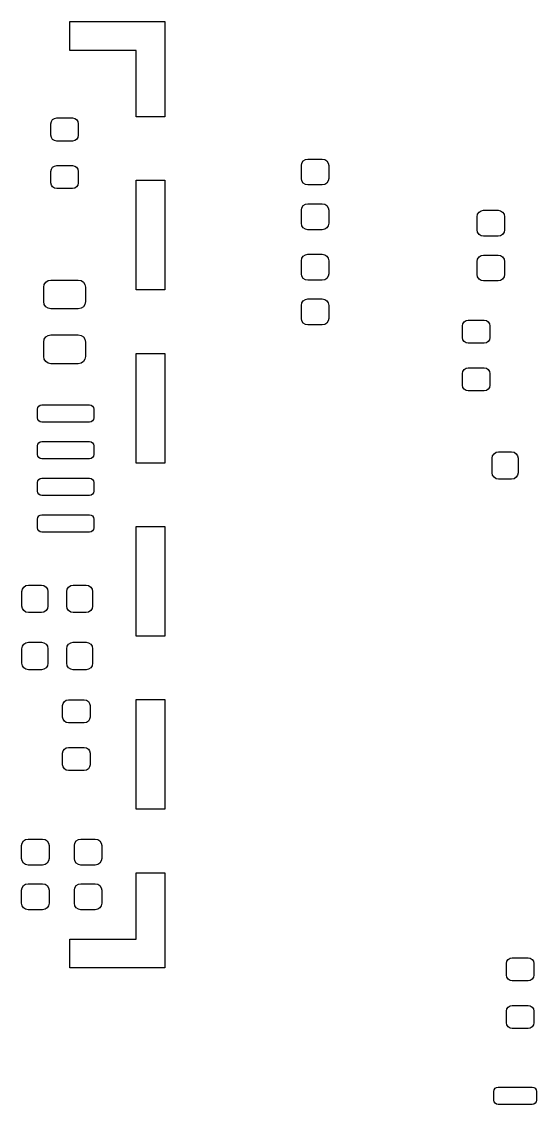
# Model space of a CAD drawing. Extents: x 3.96 to 7.45, y -4.77 to -2.98.
# Drawn here: x 5.058 to 5.761, y -4.729 to -3.252 of the extents above; entities that cross this region are included whole.
import ezdxf

# ---------------------------------------------------------------- set-up
doc = ezdxf.new("R2010")
doc.units = 0
doc.header["$MEASUREMENT"] = 0
doc.layers.add('BLACK', color=7, linetype='CONTINUOUS')

msp = doc.modelspace()

# ---------------------------------------------------------------- linework, layer by layer
at = {"layer": 'BLACK', "linetype": 'CONTINUOUS'}
for p, q in [((5.12379, -3.25185), (5.25371, -3.25185)), ((5.12379, -3.29122), (5.12379, -3.25185)), ((5.25371, -3.25185), (5.25371, -3.38177)), ((5.21434, -3.29122), (5.12379, -3.29122)), ((5.21434, -3.38177), (5.21434, -3.29122)), ((5.10283, -3.38389), (5.10585, -3.38329)), ((5.10585, -3.38329), (5.1275, -3.38329)), ((5.1275, -3.38329), (5.13051, -3.38389)), ((5.25371, -3.38177), (5.21434, -3.38177)), ((5.09797, -3.39116), (5.09857, -3.38815)), ((5.09797, -3.40691), (5.09797, -3.39116)), ((5.09857, -3.38815), (5.10028, -3.38559)), ((5.10028, -3.38559), (5.10283, -3.38389)), ((5.13051, -3.38389), (5.13307, -3.38559)), ((5.13307, -3.38559), (5.13478, -3.38815)), ((5.13478, -3.38815), (5.13538, -3.39116)), ((5.13538, -3.39116), (5.13538, -3.40691)), ((5.09857, -3.40992), (5.09797, -3.40691)), ((5.10028, -3.41248), (5.09857, -3.40992)), ((5.10283, -3.41419), (5.10028, -3.41248)), ((5.13307, -3.41248), (5.13051, -3.41419)), ((5.13478, -3.40992), (5.13307, -3.41248)), ((5.13538, -3.40691), (5.13478, -3.40992)), ((5.10585, -3.41478), (5.10283, -3.41419)), ((5.1275, -3.41478), (5.10585, -3.41478)), ((5.13051, -3.41419), (5.1275, -3.41478)), ((5.44065, -3.44476), (5.44257, -3.44188)), ((5.44257, -3.44188), (5.44544, -3.43996)), ((5.44544, -3.43996), (5.44883, -3.43929)), ((5.44883, -3.43929), (5.46852, -3.43929)), ((5.46852, -3.43929), (5.47191, -3.43996)), ((5.47191, -3.43996), (5.47478, -3.44188)), ((5.47478, -3.44188), (5.4767, -3.44476)), ((5.09797, -3.45612), (5.09857, -3.45311)), ((5.09797, -3.47187), (5.09797, -3.45612)), ((5.09857, -3.45311), (5.10028, -3.45056)), ((5.10028, -3.45056), (5.10283, -3.44885)), ((5.10283, -3.44885), (5.10585, -3.44825)), ((5.10585, -3.44825), (5.1275, -3.44825)), ((5.1275, -3.44825), (5.13051, -3.44885)), ((5.13051, -3.44885), (5.13307, -3.45056)), ((5.13307, -3.45056), (5.13478, -3.45311)), ((5.13478, -3.45311), (5.13538, -3.45612)), ((5.13538, -3.45612), (5.13538, -3.47187)), ((5.43997, -3.44815), (5.44065, -3.44476)), ((5.43997, -3.46586), (5.43997, -3.44815)), ((5.4767, -3.44476), (5.47738, -3.44815)), ((5.47738, -3.44815), (5.47738, -3.46586)), ((5.09857, -3.47488), (5.09797, -3.47187)), ((5.13538, -3.47187), (5.13478, -3.47488)), ((5.21434, -3.61799), (5.21434, -3.46838)), ((5.21434, -3.46838), (5.25371, -3.46838)), ((5.25371, -3.46838), (5.25371, -3.61799)), ((5.44065, -3.46925), (5.43997, -3.46586)), ((5.44257, -3.47213), (5.44065, -3.46925)), ((5.4767, -3.46925), (5.47478, -3.47213)), ((5.47738, -3.46586), (5.4767, -3.46925)), ((5.10028, -3.47744), (5.09857, -3.47488)), ((5.10283, -3.47915), (5.10028, -3.47744)), ((5.10585, -3.47975), (5.10283, -3.47915)), ((5.1275, -3.47975), (5.10585, -3.47975)), ((5.13051, -3.47915), (5.1275, -3.47975)), ((5.13307, -3.47744), (5.13051, -3.47915)), ((5.13478, -3.47488), (5.13307, -3.47744)), ((5.44544, -3.47405), (5.44257, -3.47213)), ((5.44883, -3.47472), (5.44544, -3.47405)), ((5.46852, -3.47472), (5.44883, -3.47472)), ((5.47191, -3.47405), (5.46852, -3.47472)), ((5.47478, -3.47213), (5.47191, -3.47405)), ((5.44257, -3.50291), (5.44544, -3.50099)), ((5.44544, -3.50099), (5.44883, -3.50031)), ((5.44883, -3.50031), (5.46852, -3.50031)), ((5.46852, -3.50031), (5.47191, -3.50099)), ((5.47191, -3.50099), (5.47478, -3.50291)), ((5.43997, -3.50917), (5.44065, -3.50578)), ((5.43997, -3.52689), (5.43997, -3.50917)), ((5.44065, -3.50578), (5.44257, -3.50291)), ((5.47478, -3.50291), (5.4767, -3.50578)), ((5.4767, -3.50578), (5.47738, -3.50917)), ((5.47738, -3.50917), (5.47738, -3.52689)), ((5.67997, -3.51815), (5.68065, -3.51476)), ((5.68065, -3.51476), (5.68257, -3.51188)), ((5.68257, -3.51188), (5.68544, -3.50996)), ((5.68544, -3.50996), (5.68883, -3.50929)), ((5.68883, -3.50929), (5.70852, -3.50929)), ((5.70852, -3.50929), (5.71191, -3.50996)), ((5.71191, -3.50996), (5.71478, -3.51188)), ((5.71478, -3.51188), (5.7167, -3.51476)), ((5.7167, -3.51476), (5.71738, -3.51815)), ((5.44065, -3.53028), (5.43997, -3.52689)), ((5.44257, -3.53315), (5.44065, -3.53028)), ((5.4767, -3.53028), (5.47478, -3.53315)), ((5.47738, -3.52689), (5.4767, -3.53028)), ((5.67997, -3.53586), (5.67997, -3.51815)), ((5.71738, -3.51815), (5.71738, -3.53586)), ((5.44544, -3.53507), (5.44257, -3.53315)), ((5.44883, -3.53575), (5.44544, -3.53507)), ((5.46852, -3.53575), (5.44883, -3.53575)), ((5.47191, -3.53507), (5.46852, -3.53575)), ((5.47478, -3.53315), (5.47191, -3.53507)), ((5.68065, -3.53925), (5.67997, -3.53586)), ((5.68257, -3.54213), (5.68065, -3.53925)), ((5.68544, -3.54405), (5.68257, -3.54213)), ((5.68883, -3.54472), (5.68544, -3.54405)), ((5.70852, -3.54472), (5.68883, -3.54472)), ((5.71191, -3.54405), (5.70852, -3.54472)), ((5.71478, -3.54213), (5.71191, -3.54405)), ((5.7167, -3.53925), (5.71478, -3.54213)), ((5.71738, -3.53586), (5.7167, -3.53925)), ((5.43997, -3.57815), (5.44065, -3.57476)), ((5.44065, -3.57476), (5.44257, -3.57188)), ((5.44257, -3.57188), (5.44544, -3.56996)), ((5.44544, -3.56996), (5.44883, -3.56929)), ((5.44883, -3.56929), (5.46852, -3.56929)), ((5.46852, -3.56929), (5.47191, -3.56996)), ((5.47191, -3.56996), (5.47478, -3.57188)), ((5.47478, -3.57188), (5.4767, -3.57476)), ((5.4767, -3.57476), (5.47738, -3.57815)), ((5.68065, -3.57578), (5.68257, -3.57291)), ((5.68257, -3.57291), (5.68544, -3.57099)), ((5.68544, -3.57099), (5.68883, -3.57031)), ((5.68883, -3.57031), (5.70852, -3.57031)), ((5.70852, -3.57031), (5.71191, -3.57099)), ((5.71191, -3.57099), (5.71478, -3.57291)), ((5.71478, -3.57291), (5.7167, -3.57578)), ((5.43997, -3.59586), (5.43997, -3.57815)), ((5.47738, -3.57815), (5.47738, -3.59586)), ((5.67997, -3.57917), (5.68065, -3.57578)), ((5.67997, -3.59689), (5.67997, -3.57917)), ((5.7167, -3.57578), (5.71738, -3.57917)), ((5.71738, -3.57917), (5.71738, -3.59689)), ((5.09421, -3.60518), (5.09797, -3.60443)), ((5.09797, -3.60443), (5.13538, -3.60443)), ((5.13538, -3.60443), (5.13914, -3.60518)), ((5.44065, -3.59925), (5.43997, -3.59586)), ((5.44257, -3.60213), (5.44065, -3.59925)), ((5.44544, -3.60405), (5.44257, -3.60213)), ((5.44883, -3.60472), (5.44544, -3.60405)), ((5.46852, -3.60472), (5.44883, -3.60472)), ((5.47191, -3.60405), (5.46852, -3.60472)), ((5.47478, -3.60213), (5.47191, -3.60405)), ((5.4767, -3.59925), (5.47478, -3.60213)), ((5.47738, -3.59586), (5.4767, -3.59925)), ((5.68065, -3.60028), (5.67997, -3.59689)), ((5.68257, -3.60315), (5.68065, -3.60028)), ((5.68544, -3.60507), (5.68257, -3.60315)), ((5.71478, -3.60315), (5.71191, -3.60507)), ((5.7167, -3.60028), (5.71478, -3.60315)), ((5.71738, -3.59689), (5.7167, -3.60028)), ((5.08813, -3.61427), (5.08888, -3.61051)), ((5.08813, -3.63396), (5.08813, -3.61427)), ((5.08888, -3.61051), (5.09101, -3.60731)), ((5.09101, -3.60731), (5.09421, -3.60518)), ((5.13914, -3.60518), (5.14234, -3.60731)), ((5.14234, -3.60731), (5.14447, -3.61051)), ((5.14447, -3.61051), (5.14522, -3.61427)), ((5.14522, -3.61427), (5.14522, -3.63396)), ((5.25371, -3.61799), (5.21434, -3.61799)), ((5.68883, -3.60575), (5.68544, -3.60507)), ((5.70852, -3.60575), (5.68883, -3.60575)), ((5.71191, -3.60507), (5.70852, -3.60575)), ((5.08888, -3.63772), (5.08813, -3.63396)), ((5.14522, -3.63396), (5.14447, -3.63772)), ((5.44065, -3.63578), (5.44257, -3.63291)), ((5.44257, -3.63291), (5.44544, -3.63099)), ((5.44544, -3.63099), (5.44883, -3.63031)), ((5.44883, -3.63031), (5.46852, -3.63031)), ((5.46852, -3.63031), (5.47191, -3.63099)), ((5.47191, -3.63099), (5.47478, -3.63291)), ((5.47478, -3.63291), (5.4767, -3.63578)), ((5.09101, -3.64092), (5.08888, -3.63772)), ((5.09421, -3.64305), (5.09101, -3.64092)), ((5.09797, -3.6438), (5.09421, -3.64305)), ((5.13538, -3.6438), (5.09797, -3.6438)), ((5.13914, -3.64305), (5.13538, -3.6438)), ((5.14234, -3.64092), (5.13914, -3.64305)), ((5.14447, -3.63772), (5.14234, -3.64092)), ((5.43997, -3.63917), (5.44065, -3.63578)), ((5.43997, -3.65689), (5.43997, -3.63917)), ((5.4767, -3.63578), (5.47738, -3.63917)), ((5.47738, -3.63917), (5.47738, -3.65689)), ((5.44065, -3.66028), (5.43997, -3.65689)), ((5.44257, -3.66315), (5.44065, -3.66028)), ((5.44544, -3.66507), (5.44257, -3.66315)), ((5.47478, -3.66315), (5.47191, -3.66507)), ((5.4767, -3.66028), (5.47478, -3.66315)), ((5.47738, -3.65689), (5.4767, -3.66028)), ((5.65997, -3.66716), (5.66057, -3.66415)), ((5.66057, -3.66415), (5.66228, -3.66159)), ((5.66228, -3.66159), (5.66483, -3.65989)), ((5.66483, -3.65989), (5.66785, -3.65929)), ((5.66785, -3.65929), (5.6895, -3.65929)), ((5.6895, -3.65929), (5.69251, -3.65989)), ((5.69251, -3.65989), (5.69507, -3.66159)), ((5.69507, -3.66159), (5.69678, -3.66415)), ((5.69678, -3.66415), (5.69738, -3.66716)), ((5.44883, -3.66575), (5.44544, -3.66507)), ((5.46852, -3.66575), (5.44883, -3.66575)), ((5.47191, -3.66507), (5.46852, -3.66575)), ((5.65997, -3.68291), (5.65997, -3.66716)), ((5.69738, -3.66716), (5.69738, -3.68291)), ((5.08813, -3.68908), (5.08888, -3.68531)), ((5.08813, -3.70876), (5.08813, -3.68908)), ((5.08888, -3.68531), (5.09101, -3.68212)), ((5.09101, -3.68212), (5.09421, -3.67998)), ((5.09421, -3.67998), (5.09797, -3.67923)), ((5.09797, -3.67923), (5.13538, -3.67923)), ((5.13538, -3.67923), (5.13914, -3.67998)), ((5.13914, -3.67998), (5.14234, -3.68212)), ((5.14234, -3.68212), (5.14447, -3.68531)), ((5.14447, -3.68531), (5.14522, -3.68908)), ((5.14522, -3.68908), (5.14522, -3.70876)), ((5.66057, -3.68592), (5.65997, -3.68291)), ((5.66228, -3.68848), (5.66057, -3.68592)), ((5.66483, -3.69019), (5.66228, -3.68848)), ((5.66785, -3.69078), (5.66483, -3.69019)), ((5.6895, -3.69078), (5.66785, -3.69078)), ((5.69251, -3.69019), (5.6895, -3.69078)), ((5.69507, -3.68848), (5.69251, -3.69019)), ((5.69678, -3.68592), (5.69507, -3.68848)), ((5.69738, -3.68291), (5.69678, -3.68592)), ((5.21434, -3.85421), (5.21434, -3.7046)), ((5.21434, -3.7046), (5.25371, -3.7046)), ((5.25371, -3.7046), (5.25371, -3.85421)), ((5.08888, -3.71253), (5.08813, -3.70876)), ((5.09101, -3.71572), (5.08888, -3.71253)), ((5.09421, -3.71785), (5.09101, -3.71572)), ((5.09797, -3.7186), (5.09421, -3.71785)), ((5.13538, -3.7186), (5.09797, -3.7186)), ((5.13914, -3.71785), (5.13538, -3.7186)), ((5.14234, -3.71572), (5.13914, -3.71785)), ((5.14447, -3.71253), (5.14234, -3.71572)), ((5.14522, -3.70876), (5.14447, -3.71253)), ((5.65997, -3.73212), (5.66057, -3.72911)), ((5.65997, -3.74787), (5.65997, -3.73212)), ((5.66057, -3.72911), (5.66228, -3.72656)), ((5.66228, -3.72656), (5.66483, -3.72485)), ((5.66483, -3.72485), (5.66785, -3.72425)), ((5.66785, -3.72425), (5.6895, -3.72425)), ((5.6895, -3.72425), (5.69251, -3.72485)), ((5.69251, -3.72485), (5.69507, -3.72656)), ((5.69507, -3.72656), (5.69678, -3.72911)), ((5.69678, -3.72911), (5.69738, -3.73212)), ((5.69738, -3.73212), (5.69738, -3.74787)), ((5.66057, -3.75088), (5.65997, -3.74787)), ((5.66228, -3.75344), (5.66057, -3.75088)), ((5.69678, -3.75088), (5.69507, -3.75344)), ((5.69738, -3.74787), (5.69678, -3.75088)), ((5.66483, -3.75515), (5.66228, -3.75344)), ((5.66785, -3.75575), (5.66483, -3.75515)), ((5.6895, -3.75575), (5.66785, -3.75575)), ((5.69251, -3.75515), (5.6895, -3.75575)), ((5.69507, -3.75344), (5.69251, -3.75515)), ((5.07973, -3.78061), (5.08018, -3.77835)), ((5.07973, -3.79242), (5.07973, -3.78061)), ((5.08018, -3.77835), (5.08146, -3.77644)), ((5.08146, -3.77644), (5.08338, -3.77516)), ((5.08338, -3.77516), (5.08564, -3.77471)), ((5.08564, -3.77471), (5.1506, -3.77471)), ((5.1506, -3.77471), (5.15286, -3.77516)), ((5.15286, -3.77516), (5.15477, -3.77644)), ((5.15477, -3.77644), (5.15605, -3.77835)), ((5.15605, -3.77835), (5.1565, -3.78061)), ((5.1565, -3.78061), (5.1565, -3.79242)), ((5.08018, -3.79468), (5.07973, -3.79242)), ((5.08146, -3.7966), (5.08018, -3.79468)), ((5.08338, -3.79788), (5.08146, -3.7966)), ((5.15477, -3.7966), (5.15286, -3.79788)), ((5.15605, -3.79468), (5.15477, -3.7966)), ((5.1565, -3.79242), (5.15605, -3.79468)), ((5.08564, -3.79833), (5.08338, -3.79788)), ((5.1506, -3.79833), (5.08564, -3.79833)), ((5.15286, -3.79788), (5.1506, -3.79833)), ((5.08018, -3.82835), (5.08146, -3.82644)), ((5.08146, -3.82644), (5.08338, -3.82516)), ((5.08338, -3.82516), (5.08564, -3.82471)), ((5.08564, -3.82471), (5.1506, -3.82471)), ((5.1506, -3.82471), (5.15286, -3.82516)), ((5.15286, -3.82516), (5.15477, -3.82644)), ((5.15477, -3.82644), (5.15605, -3.82835)), ((5.07973, -3.83061), (5.08018, -3.82835)), ((5.07973, -3.84242), (5.07973, -3.83061)), ((5.15605, -3.82835), (5.1565, -3.83061)), ((5.1565, -3.83061), (5.1565, -3.84242)), ((5.70112, -3.84428), (5.70304, -3.84141)), ((5.70304, -3.84141), (5.70591, -3.83949)), ((5.70591, -3.83949), (5.7093, -3.83882)), ((5.7093, -3.83882), (5.72702, -3.83882)), ((5.72702, -3.83882), (5.73041, -3.83949)), ((5.73041, -3.83949), (5.73329, -3.84141)), ((5.73329, -3.84141), (5.73521, -3.84428)), ((5.08018, -3.84468), (5.07973, -3.84242)), ((5.08146, -3.8466), (5.08018, -3.84468)), ((5.08338, -3.84788), (5.08146, -3.8466)), ((5.08564, -3.84833), (5.08338, -3.84788)), ((5.1506, -3.84833), (5.08564, -3.84833)), ((5.15286, -3.84788), (5.1506, -3.84833)), ((5.15477, -3.8466), (5.15286, -3.84788)), ((5.15605, -3.84468), (5.15477, -3.8466)), ((5.1565, -3.84242), (5.15605, -3.84468)), ((5.25371, -3.85421), (5.21434, -3.85421)), ((5.70045, -3.84767), (5.70112, -3.84428)), ((5.70045, -3.86736), (5.70045, -3.84767)), ((5.73521, -3.84428), (5.73588, -3.84767)), ((5.73588, -3.84767), (5.73588, -3.86736)), ((5.70112, -3.87075), (5.70045, -3.86736)), ((5.70304, -3.87362), (5.70112, -3.87075)), ((5.73521, -3.87075), (5.73329, -3.87362)), ((5.73588, -3.86736), (5.73521, -3.87075)), ((5.07973, -3.88061), (5.08018, -3.87835)), ((5.07973, -3.89242), (5.07973, -3.88061)), ((5.08018, -3.87835), (5.08146, -3.87644)), ((5.08146, -3.87644), (5.08338, -3.87516)), ((5.08338, -3.87516), (5.08564, -3.87471)), ((5.08564, -3.87471), (5.1506, -3.87471)), ((5.1506, -3.87471), (5.15286, -3.87516)), ((5.15286, -3.87516), (5.15477, -3.87644)), ((5.15477, -3.87644), (5.15605, -3.87835)), ((5.15605, -3.87835), (5.1565, -3.88061)), ((5.1565, -3.88061), (5.1565, -3.89242)), ((5.70591, -3.87554), (5.70304, -3.87362)), ((5.7093, -3.87622), (5.70591, -3.87554)), ((5.72702, -3.87622), (5.7093, -3.87622)), ((5.73041, -3.87554), (5.72702, -3.87622)), ((5.73329, -3.87362), (5.73041, -3.87554)), ((5.08018, -3.89468), (5.07973, -3.89242)), ((5.08146, -3.8966), (5.08018, -3.89468)), ((5.08338, -3.89788), (5.08146, -3.8966)), ((5.08564, -3.89833), (5.08338, -3.89788)), ((5.1506, -3.89833), (5.08564, -3.89833)), ((5.15286, -3.89788), (5.1506, -3.89833)), ((5.15477, -3.8966), (5.15286, -3.89788)), ((5.15605, -3.89468), (5.15477, -3.8966)), ((5.1565, -3.89242), (5.15605, -3.89468)), ((5.07973, -3.93061), (5.08018, -3.92835)), ((5.08018, -3.92835), (5.08146, -3.92644)), ((5.08146, -3.92644), (5.08338, -3.92516)), ((5.08338, -3.92516), (5.08564, -3.92471)), ((5.08564, -3.92471), (5.1506, -3.92471)), ((5.1506, -3.92471), (5.15286, -3.92516)), ((5.15286, -3.92516), (5.15477, -3.92644)), ((5.15477, -3.92644), (5.15605, -3.92835)), ((5.15605, -3.92835), (5.1565, -3.93061)), ((5.07973, -3.94242), (5.07973, -3.93061)), ((5.08018, -3.94468), (5.07973, -3.94242)), ((5.08146, -3.9466), (5.08018, -3.94468)), ((5.15605, -3.94468), (5.15477, -3.9466)), ((5.1565, -3.94242), (5.15605, -3.94468)), ((5.1565, -3.93061), (5.1565, -3.94242)), ((5.21434, -4.09043), (5.21434, -3.94082)), ((5.21434, -3.94082), (5.25371, -3.94082)), ((5.25371, -3.94082), (5.25371, -4.09043)), ((5.08338, -3.94788), (5.08146, -3.9466)), ((5.08564, -3.94833), (5.08338, -3.94788)), ((5.1506, -3.94833), (5.08564, -3.94833)), ((5.15286, -3.94788), (5.1506, -3.94833)), ((5.15477, -3.9466), (5.15286, -3.94788)), ((5.05845, -4.02967), (5.05912, -4.02628)), ((5.05845, -4.04936), (5.05845, -4.02967)), ((5.05912, -4.02628), (5.06104, -4.02341)), ((5.06104, -4.02341), (5.06391, -4.02149)), ((5.06391, -4.02149), (5.0673, -4.02082)), ((5.0673, -4.02082), (5.08502, -4.02082)), ((5.08502, -4.02082), (5.08841, -4.02149)), ((5.08841, -4.02149), (5.09129, -4.02341)), ((5.09129, -4.02341), (5.09321, -4.02628)), ((5.09321, -4.02628), (5.09388, -4.02967)), ((5.09388, -4.02967), (5.09388, -4.04936)), ((5.11947, -4.02967), (5.12014, -4.02628)), ((5.11947, -4.04936), (5.11947, -4.02967)), ((5.12014, -4.02628), (5.12206, -4.02341)), ((5.12206, -4.02341), (5.12494, -4.02149)), ((5.12494, -4.02149), (5.12833, -4.02082)), ((5.12833, -4.02082), (5.14604, -4.02082)), ((5.14604, -4.02082), (5.14943, -4.02149)), ((5.14943, -4.02149), (5.15231, -4.02341)), ((5.15231, -4.02341), (5.15423, -4.02628)), ((5.15423, -4.02628), (5.1549, -4.02967)), ((5.1549, -4.02967), (5.1549, -4.04936)), ((5.05912, -4.05275), (5.05845, -4.04936)), ((5.06104, -4.05562), (5.05912, -4.05275)), ((5.06391, -4.05754), (5.06104, -4.05562)), ((5.0673, -4.05822), (5.06391, -4.05754)), ((5.08502, -4.05822), (5.0673, -4.05822)), ((5.08841, -4.05754), (5.08502, -4.05822)), ((5.09129, -4.05562), (5.08841, -4.05754)), ((5.09321, -4.05275), (5.09129, -4.05562)), ((5.09388, -4.04936), (5.09321, -4.05275)), ((5.12014, -4.05275), (5.11947, -4.04936)), ((5.12206, -4.05562), (5.12014, -4.05275)), ((5.12494, -4.05754), (5.12206, -4.05562)), ((5.12833, -4.05822), (5.12494, -4.05754)), ((5.14604, -4.05822), (5.12833, -4.05822)), ((5.14943, -4.05754), (5.14604, -4.05822)), ((5.15231, -4.05562), (5.14943, -4.05754)), ((5.15423, -4.05275), (5.15231, -4.05562)), ((5.1549, -4.04936), (5.15423, -4.05275)), ((5.25371, -4.09043), (5.21434, -4.09043)), ((5.05845, -4.10767), (5.05912, -4.10428)), ((5.05912, -4.10428), (5.06104, -4.10141)), ((5.06104, -4.10141), (5.06391, -4.09949)), ((5.06391, -4.09949), (5.0673, -4.09882)), ((5.0673, -4.09882), (5.08502, -4.09882)), ((5.08502, -4.09882), (5.08841, -4.09949)), ((5.08841, -4.09949), (5.09129, -4.10141)), ((5.09129, -4.10141), (5.09321, -4.10428)), ((5.09321, -4.10428), (5.09388, -4.10767)), ((5.11947, -4.10767), (5.12014, -4.10428)), ((5.12014, -4.10428), (5.12206, -4.10141)), ((5.12206, -4.10141), (5.12494, -4.09949)), ((5.12494, -4.09949), (5.12833, -4.09882)), ((5.12833, -4.09882), (5.14604, -4.09882)), ((5.14604, -4.09882), (5.14943, -4.09949)), ((5.14943, -4.09949), (5.15231, -4.10141)), ((5.15231, -4.10141), (5.15423, -4.10428)), ((5.15423, -4.10428), (5.1549, -4.10767)), ((5.05845, -4.12736), (5.05845, -4.10767)), ((5.09388, -4.10767), (5.09388, -4.12736)), ((5.11947, -4.12736), (5.11947, -4.10767)), ((5.1549, -4.10767), (5.1549, -4.12736)), ((5.05912, -4.13075), (5.05845, -4.12736)), ((5.06104, -4.13362), (5.05912, -4.13075)), ((5.06391, -4.13554), (5.06104, -4.13362)), ((5.0673, -4.13622), (5.06391, -4.13554)), ((5.08502, -4.13622), (5.0673, -4.13622)), ((5.08841, -4.13554), (5.08502, -4.13622)), ((5.09129, -4.13362), (5.08841, -4.13554)), ((5.09321, -4.13075), (5.09129, -4.13362)), ((5.09388, -4.12736), (5.09321, -4.13075)), ((5.12014, -4.13075), (5.11947, -4.12736)), ((5.12206, -4.13362), (5.12014, -4.13075)), ((5.12494, -4.13554), (5.12206, -4.13362)), ((5.12833, -4.13622), (5.12494, -4.13554)), ((5.14604, -4.13622), (5.12833, -4.13622)), ((5.14943, -4.13554), (5.14604, -4.13622)), ((5.15231, -4.13362), (5.14943, -4.13554)), ((5.15423, -4.13075), (5.15231, -4.13362)), ((5.1549, -4.12736), (5.15423, -4.13075)), ((5.11457, -4.18215), (5.11628, -4.17959)), ((5.11628, -4.17959), (5.11883, -4.17789)), ((5.11883, -4.17789), (5.12185, -4.17729)), ((5.12185, -4.17729), (5.1435, -4.17729)), ((5.1435, -4.17729), (5.14651, -4.17789)), ((5.14651, -4.17789), (5.14907, -4.17959)), ((5.14907, -4.17959), (5.15078, -4.18215)), ((5.21434, -4.32665), (5.21434, -4.17704)), ((5.21434, -4.17704), (5.25371, -4.17704)), ((5.25371, -4.17704), (5.25371, -4.32665)), ((5.11397, -4.18516), (5.11457, -4.18215)), ((5.11397, -4.20091), (5.11397, -4.18516)), ((5.15078, -4.18215), (5.15138, -4.18516)), ((5.15138, -4.18516), (5.15138, -4.20091)), ((5.11457, -4.20392), (5.11397, -4.20091)), ((5.11628, -4.20648), (5.11457, -4.20392)), ((5.11883, -4.20819), (5.11628, -4.20648)), ((5.12185, -4.20878), (5.11883, -4.20819)), ((5.1435, -4.20878), (5.12185, -4.20878)), ((5.14651, -4.20819), (5.1435, -4.20878)), ((5.14907, -4.20648), (5.14651, -4.20819)), ((5.15078, -4.20392), (5.14907, -4.20648)), ((5.15138, -4.20091), (5.15078, -4.20392)), ((5.11397, -4.25012), (5.11457, -4.24711)), ((5.11397, -4.26587), (5.11397, -4.25012)), ((5.11457, -4.24711), (5.11628, -4.24456)), ((5.11628, -4.24456), (5.11883, -4.24285)), ((5.11883, -4.24285), (5.12185, -4.24225)), ((5.12185, -4.24225), (5.1435, -4.24225)), ((5.1435, -4.24225), (5.14651, -4.24285)), ((5.14651, -4.24285), (5.14907, -4.24456)), ((5.14907, -4.24456), (5.15078, -4.24711)), ((5.15078, -4.24711), (5.15138, -4.25012)), ((5.15138, -4.25012), (5.15138, -4.26587)), ((5.11457, -4.26888), (5.11397, -4.26587)), ((5.11628, -4.27144), (5.11457, -4.26888)), ((5.15078, -4.26888), (5.14907, -4.27144)), ((5.15138, -4.26587), (5.15078, -4.26888)), ((5.11883, -4.27315), (5.11628, -4.27144)), ((5.12185, -4.27375), (5.11883, -4.27315)), ((5.1435, -4.27375), (5.12185, -4.27375)), ((5.14651, -4.27315), (5.1435, -4.27375)), ((5.14907, -4.27144), (5.14651, -4.27315)), ((5.25371, -4.32665), (5.21434, -4.32665)), ((5.05797, -4.37615), (5.05865, -4.37276)), ((5.05865, -4.37276), (5.06057, -4.36988)), ((5.06057, -4.36988), (5.06344, -4.36796)), ((5.06344, -4.36796), (5.06683, -4.36729)), ((5.06683, -4.36729), (5.08652, -4.36729)), ((5.08652, -4.36729), (5.08991, -4.36796)), ((5.08991, -4.36796), (5.09278, -4.36988)), ((5.09278, -4.36988), (5.0947, -4.37276)), ((5.0947, -4.37276), (5.09538, -4.37615)), ((5.12997, -4.37615), (5.13065, -4.37276)), ((5.13065, -4.37276), (5.13257, -4.36988)), ((5.13257, -4.36988), (5.13544, -4.36796)), ((5.13544, -4.36796), (5.13883, -4.36729)), ((5.13883, -4.36729), (5.15852, -4.36729)), ((5.15852, -4.36729), (5.16191, -4.36796)), ((5.16191, -4.36796), (5.16478, -4.36988)), ((5.16478, -4.36988), (5.1667, -4.37276)), ((5.1667, -4.37276), (5.16738, -4.37615)), ((5.05797, -4.39386), (5.05797, -4.37615)), ((5.09538, -4.37615), (5.09538, -4.39386)), ((5.12997, -4.39386), (5.12997, -4.37615)), ((5.16738, -4.37615), (5.16738, -4.39386)), ((5.05865, -4.39725), (5.05797, -4.39386)), ((5.06057, -4.40013), (5.05865, -4.39725)), ((5.06344, -4.40205), (5.06057, -4.40013)), ((5.06683, -4.40272), (5.06344, -4.40205)), ((5.08652, -4.40272), (5.06683, -4.40272)), ((5.08991, -4.40205), (5.08652, -4.40272)), ((5.09278, -4.40013), (5.08991, -4.40205)), ((5.0947, -4.39725), (5.09278, -4.40013)), ((5.09538, -4.39386), (5.0947, -4.39725)), ((5.13065, -4.39725), (5.12997, -4.39386)), ((5.13257, -4.40013), (5.13065, -4.39725)), ((5.13544, -4.40205), (5.13257, -4.40013)), ((5.13883, -4.40272), (5.13544, -4.40205)), ((5.15852, -4.40272), (5.13883, -4.40272)), ((5.16191, -4.40205), (5.15852, -4.40272)), ((5.16478, -4.40013), (5.16191, -4.40205)), ((5.1667, -4.39725), (5.16478, -4.40013)), ((5.16738, -4.39386), (5.1667, -4.39725)), ((5.21434, -4.50382), (5.21434, -4.41326)), ((5.21434, -4.41326), (5.25371, -4.41326)), ((5.25371, -4.41326), (5.25371, -4.54319)), ((5.05865, -4.43378), (5.06057, -4.43091)), ((5.06057, -4.43091), (5.06344, -4.42899)), ((5.06344, -4.42899), (5.06683, -4.42831)), ((5.06683, -4.42831), (5.08652, -4.42831)), ((5.08652, -4.42831), (5.08991, -4.42899)), ((5.08991, -4.42899), (5.09278, -4.43091)), ((5.09278, -4.43091), (5.0947, -4.43378)), ((5.13065, -4.43378), (5.13257, -4.43091)), ((5.13257, -4.43091), (5.13544, -4.42899)), ((5.13544, -4.42899), (5.13883, -4.42831)), ((5.13883, -4.42831), (5.15852, -4.42831)), ((5.15852, -4.42831), (5.16191, -4.42899)), ((5.16191, -4.42899), (5.16478, -4.43091)), ((5.16478, -4.43091), (5.1667, -4.43378)), ((5.05797, -4.43717), (5.05865, -4.43378)), ((5.05797, -4.45489), (5.05797, -4.43717)), ((5.0947, -4.43378), (5.09538, -4.43717)), ((5.09538, -4.43717), (5.09538, -4.45489)), ((5.12997, -4.43717), (5.13065, -4.43378)), ((5.12997, -4.45489), (5.12997, -4.43717)), ((5.1667, -4.43378), (5.16738, -4.43717)), ((5.16738, -4.43717), (5.16738, -4.45489)), ((5.05865, -4.45828), (5.05797, -4.45489)), ((5.06057, -4.46115), (5.05865, -4.45828)), ((5.06344, -4.46307), (5.06057, -4.46115)), ((5.09278, -4.46115), (5.08991, -4.46307)), ((5.0947, -4.45828), (5.09278, -4.46115)), ((5.09538, -4.45489), (5.0947, -4.45828)), ((5.13065, -4.45828), (5.12997, -4.45489)), ((5.13257, -4.46115), (5.13065, -4.45828)), ((5.13544, -4.46307), (5.13257, -4.46115)), ((5.16478, -4.46115), (5.16191, -4.46307)), ((5.1667, -4.45828), (5.16478, -4.46115)), ((5.16738, -4.45489), (5.1667, -4.45828)), ((5.06683, -4.46375), (5.06344, -4.46307)), ((5.08652, -4.46375), (5.06683, -4.46375)), ((5.08991, -4.46307), (5.08652, -4.46375)), ((5.13883, -4.46375), (5.13544, -4.46307)), ((5.15852, -4.46375), (5.13883, -4.46375)), ((5.16191, -4.46307), (5.15852, -4.46375)), ((5.12379, -4.54319), (5.12379, -4.50382)), ((5.12379, -4.50382), (5.21434, -4.50382)), ((5.71997, -4.53716), (5.72057, -4.53415)), ((5.72057, -4.53415), (5.72228, -4.53159)), ((5.72228, -4.53159), (5.72483, -4.52989)), ((5.72483, -4.52989), (5.72785, -4.52929)), ((5.72785, -4.52929), (5.7495, -4.52929)), ((5.7495, -4.52929), (5.75251, -4.52989)), ((5.75251, -4.52989), (5.75507, -4.53159)), ((5.75507, -4.53159), (5.75678, -4.53415)), ((5.75678, -4.53415), (5.75738, -4.53716)), ((5.25371, -4.54319), (5.12379, -4.54319)), ((5.71997, -4.55291), (5.71997, -4.53716)), ((5.75738, -4.53716), (5.75738, -4.55291)), ((5.72057, -4.55592), (5.71997, -4.55291)), ((5.72228, -4.55848), (5.72057, -4.55592)), ((5.72483, -4.56019), (5.72228, -4.55848)), ((5.72785, -4.56078), (5.72483, -4.56019)), ((5.7495, -4.56078), (5.72785, -4.56078)), ((5.75251, -4.56019), (5.7495, -4.56078)), ((5.75507, -4.55848), (5.75251, -4.56019)), ((5.75678, -4.55592), (5.75507, -4.55848)), ((5.75738, -4.55291), (5.75678, -4.55592)), ((5.72228, -4.59656), (5.72483, -4.59485)), ((5.72483, -4.59485), (5.72785, -4.59425)), ((5.72785, -4.59425), (5.7495, -4.59425)), ((5.7495, -4.59425), (5.75251, -4.59485)), ((5.75251, -4.59485), (5.75507, -4.59656)), ((5.71997, -4.60212), (5.72057, -4.59911)), ((5.71997, -4.61787), (5.71997, -4.60212)), ((5.72057, -4.59911), (5.72228, -4.59656)), ((5.75507, -4.59656), (5.75678, -4.59911)), ((5.75678, -4.59911), (5.75738, -4.60212)), ((5.75738, -4.60212), (5.75738, -4.61787)), ((5.72057, -4.62088), (5.71997, -4.61787)), ((5.72228, -4.62344), (5.72057, -4.62088)), ((5.72483, -4.62515), (5.72228, -4.62344)), ((5.75507, -4.62344), (5.75251, -4.62515)), ((5.75678, -4.62088), (5.75507, -4.62344)), ((5.75738, -4.61787), (5.75678, -4.62088)), ((5.72785, -4.62575), (5.72483, -4.62515)), ((5.7495, -4.62575), (5.72785, -4.62575)), ((5.75251, -4.62515), (5.7495, -4.62575)), ((5.70273, -4.71161), (5.70318, -4.70935)), ((5.70273, -4.72342), (5.70273, -4.71161)), ((5.70318, -4.70935), (5.70446, -4.70744)), ((5.70446, -4.70744), (5.70638, -4.70616)), ((5.70638, -4.70616), (5.70864, -4.70571)), ((5.70864, -4.70571), (5.7549, -4.70571)), ((5.7549, -4.70571), (5.75716, -4.70616)), ((5.75716, -4.70616), (5.75907, -4.70744)), ((5.75907, -4.70744), (5.76035, -4.70935)), ((5.76035, -4.70935), (5.7608, -4.71161)), ((5.7608, -4.71161), (5.7608, -4.72342)), ((5.70318, -4.72568), (5.70273, -4.72342)), ((5.70446, -4.7276), (5.70318, -4.72568)), ((5.70638, -4.72888), (5.70446, -4.7276)), ((5.75907, -4.7276), (5.75716, -4.72888)), ((5.76035, -4.72568), (5.75907, -4.7276)), ((5.7608, -4.72342), (5.76035, -4.72568)), ((5.70864, -4.72933), (5.70638, -4.72888)), ((5.7549, -4.72933), (5.70864, -4.72933)), ((5.75716, -4.72888), (5.7549, -4.72933))]:
    msp.add_line(p, q, dxfattribs=at)

doc.saveas('drawing.dxf')
